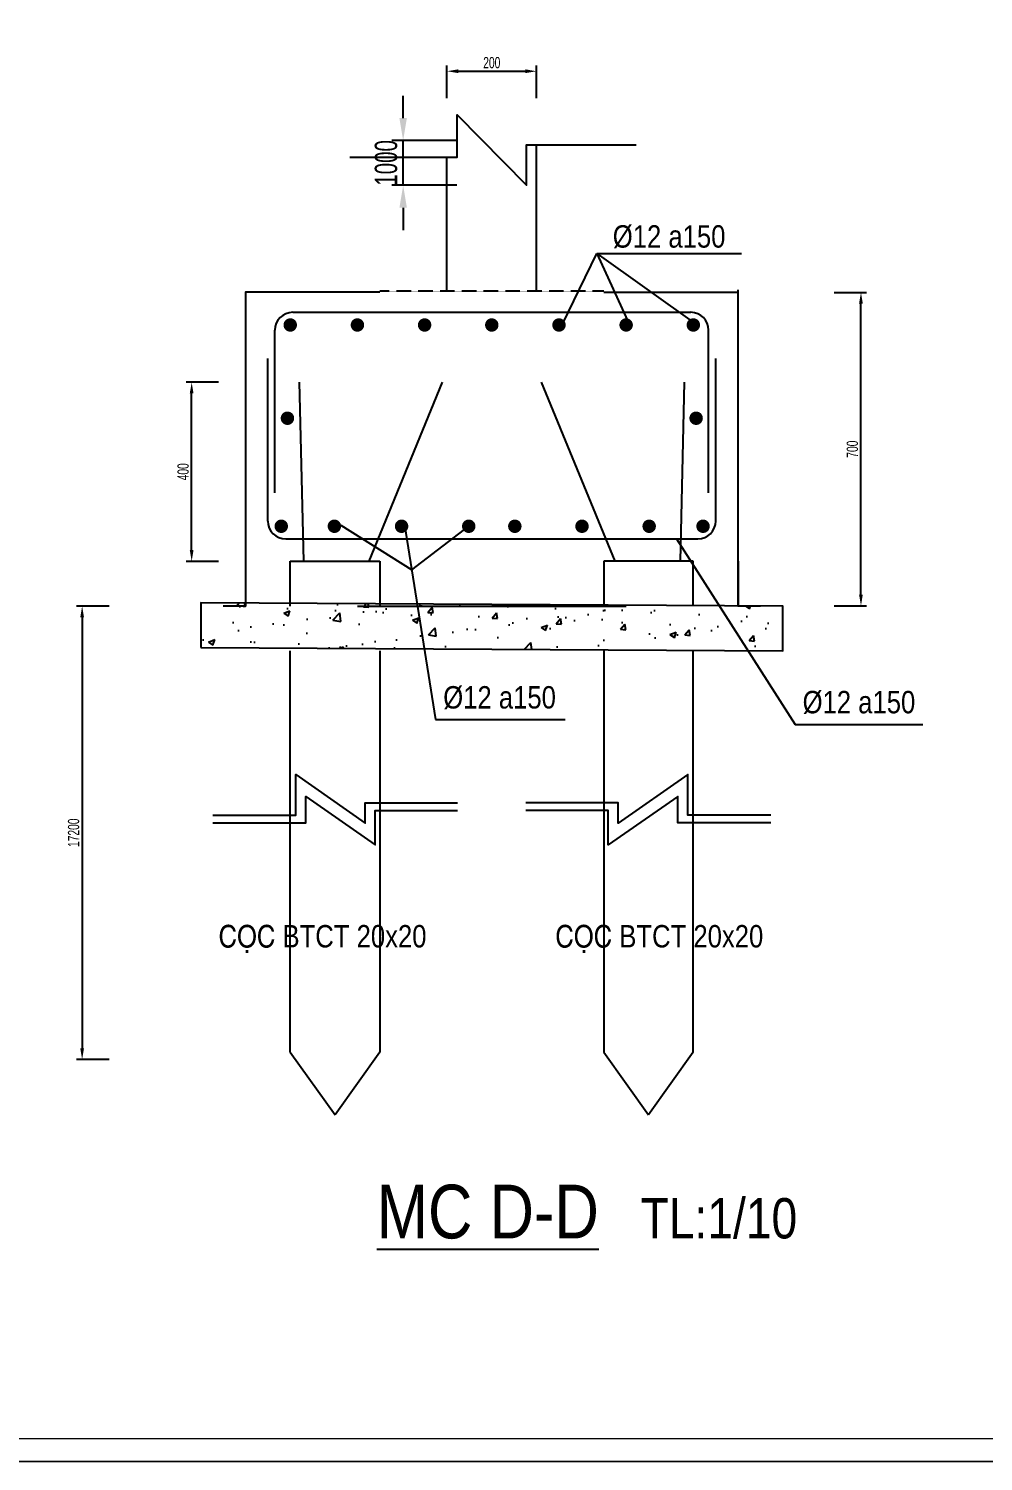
# Model space of a CAD drawing. Extents: x -1107188 to -523840, y 39692 to 514392.
# Drawn here: x -1067517 to -1046201, y 217892 to 249890 of the extents above; entities that cross this region are included whole.
import ezdxf
from ezdxf.enums import TextEntityAlignment as Align

# ---------------------------------------------------------------- set-up
doc = ezdxf.new("R2010")
doc.units = 0
doc.linetypes.add('CENTER2', pattern=[1.125, 0.75, -0.125, 0.125, -0.125])
doc.linetypes.add('HIDDEN', pattern=[0.375, 0.25, -0.125])
doc.layers.get('0').update_dxf_attribs({"color": 255, "linetype": 'CONTINUOUS'})
doc.layers.get('DEFPOINTS').update_dxf_attribs({"linetype": 'CONTINUOUS'})
for name, color, linetype, lineweight in [('00-DAM', 3, 'CONTINUOUS', 9), ('00-KICH THUOC', 6, 'CONTINUOUS', 9), ('cot', 4, 'CONTINUOUS', 0)]:
    doc.layers.add(name, color=color, linetype=linetype, lineweight=lineweight)
for name, color, linetype in [('DIM', 1, 'CONTINUOUS'), ('DUT', 7, 'CENTER2'), ('TEXT', 7, 'CONTINUOUS'), ('THEP', 6, 'CONTINUOUS'), ('TUONG', 131, 'CONTINUOUS')]:
    doc.layers.add(name, color=color, linetype=linetype)
doc.styles.add('DIM-NEW', font='')
doc.styles.add('KICHTHUOC', font='', dxfattribs={"width": 0.8})
doc.styles.add('SO BV', font='', dxfattribs={"height": 200})
doc.styles.add('TEN BV', font='', dxfattribs={"height": 350})
doc.styles.get('DIM-NEW').set_extended_font_data('VNI-Helve-Condense')
doc.styles.get('KICHTHUOC').set_extended_font_data('VNI-Helve-Condense')
doc.styles.get('SO BV').set_extended_font_data('VNI-Helve-Condense')
doc.styles.get('TEN BV').set_extended_font_data('VNI-Helve-Condense', bold=True)
doc.dimstyles.new('DIM 25', dxfattribs={"dimtxt": 2.5, "dimasz": 2.5, "dimexe": 1.25, "dimexo": 0.625, "dimtad": 1, "dimdec": 0, "dimtxsty": 'KICHTHUOC', "dimcen": 2.5, "dimclrd": 1, "dimclre": 1, "dimclrt": 2, "dimadec": 0, "dimazin": 0, "dimtfac": 1, "dimtdec": 0, "dimtix": 1, "dimtmove": 0, "dimatfit": 3, "dimfxl": 6, "dimfxlon": 1, "dimarcsym": 0})

# ---------------------------------------------------------------- blocks, each defined once
blk = doc.blocks.new('*D1449')
at = {"layer": 'DEFPOINTS', "color": 0, "transparency": 16777216}
for p in [(-1064743, 236993), (-1066322, 226868), (-1063176, 226868)]:
    blk.add_point(p, dxfattribs=at)
at = {"layer": 'TUONG', "color": 1, "lineweight": -2, "transparency": 16777216}
for p, q in [((-1065722, 236993), (-1066447, 236993)), ((-1066322, 236743), (-1066322, 227118)), ((-1065722, 226868), (-1066447, 226868))]:
    blk.add_line(p, q, dxfattribs=at)
at = {"layer": 'TUONG', "color": 1, "transparency": 16777216}
for points in [[(-1066364, 236743), (-1066281, 236743), (-1066322, 236993)], [(-1066364, 227118), (-1066281, 227118), (-1066322, 226868)]]:
    blk.add_solid(points, dxfattribs=at)
at = {"layer": 'TUONG', "color": 2, "transparency": 16777216, "insert": (-1066512, 231931), "char_height": 250, "attachment_point": 5, "rotation": 90, "style": 'KICHTHUOC'}
blk.add_mtext('17200', dxfattribs=at)
blk = doc.blocks.new('*D1450')
at = {"layer": 'DEFPOINTS', "color": 0, "transparency": 16777216}
for p in [(-1063877, 241993), (-1061475, 241993), (-1061676, 237993)]:
    blk.add_point(p, dxfattribs=at)
at = {"layer": 'DIM', "color": 1, "lineweight": -2, "transparency": 16777216}
for p, q in [((-1063277, 241993), (-1064002, 241993)), ((-1063877, 238243), (-1063877, 241743)), ((-1063277, 237993), (-1064002, 237993))]:
    blk.add_line(p, q, dxfattribs=at)
at = {"layer": 'DIM', "color": 1, "transparency": 16777216}
for points in [[(-1063919, 241743), (-1063836, 241743), (-1063877, 241993)], [(-1063919, 238243), (-1063836, 238243), (-1063877, 237993)]]:
    blk.add_solid(points, dxfattribs=at)
at = {"layer": 'DIM', "color": 2, "transparency": 16777216, "insert": (-1064067, 239993), "char_height": 250, "attachment_point": 5, "rotation": 90, "style": 'KICHTHUOC'}
blk.add_mtext('400', dxfattribs=at)
blk = doc.blocks.new('*D1451')
at = {"layer": '00-KICH THUOC', "color": 1, "lineweight": -2, "transparency": 16777216}
for p, q in [((-1058176, 248339), (-1058176, 249064)), ((-1056176, 248339), (-1056176, 249064)), ((-1057926, 248939), (-1056426, 248939))]:
    blk.add_line(p, q, dxfattribs=at)
at = {"layer": '00-KICH THUOC', "color": 1, "transparency": 16777216}
for points in [[(-1057926, 248981), (-1057926, 248898), (-1058176, 248939)], [(-1056426, 248981), (-1056426, 248898), (-1056176, 248939)]]:
    blk.add_solid(points, dxfattribs=at)
at = {"layer": 'DEFPOINTS', "color": 0, "transparency": 16777216}
for p in [(-1056176, 248939), (-1058176, 247023), (-1056176, 247023)]:
    blk.add_point(p, dxfattribs=at)
at = {"layer": '00-KICH THUOC', "color": 2, "transparency": 16777216, "insert": (-1057176, 249130), "char_height": 250, "attachment_point": 5, "style": 'KICHTHUOC'}
blk.add_mtext('200', dxfattribs=at)
blk = doc.blocks.new('*D1452')
at = {"layer": '00-KICH THUOC', "color": 1, "lineweight": -2, "transparency": 16777216}
for p, q in [((-1049533, 243999), (-1048808, 243999)), ((-1048933, 237249), (-1048933, 243749)), ((-1049533, 236999), (-1048808, 236999))]:
    blk.add_line(p, q, dxfattribs=at)
at = {"layer": '00-KICH THUOC', "color": 1, "transparency": 16777216}
for points in [[(-1048975, 243749), (-1048892, 243749), (-1048933, 243999)], [(-1048975, 237249), (-1048892, 237249), (-1048933, 236999)]]:
    blk.add_solid(points, dxfattribs=at)
at = {"layer": 'DEFPOINTS', "color": 0, "transparency": 16777216}
for p in [(-1051676, 243999), (-1048933, 243999), (-1051676, 236999)]:
    blk.add_point(p, dxfattribs=at)
at = {"layer": '00-KICH THUOC', "color": 2, "transparency": 16777216, "insert": (-1049124, 240499), "char_height": 250, "attachment_point": 5, "rotation": 90, "style": 'KICHTHUOC'}
blk.add_mtext('700', dxfattribs=at)
blk = doc.blocks.new('KHUNGTEN')
at = {"color": 3, "linetype": 'Continuous'}
for points in [[(-593653, 217892), (-593653, 277292), (-509653, 277292), (-509653, 217892), (-593653, 217892)], [(-593153, 218392), (-593153, 276792), (-510153, 276792), (-510153, 218392)]]:
    blk.add_lwpolyline(points, close=True, dxfattribs=at)
at = {"style": 'TEN BV'}
for tag, p in [('TEB_BV', (-518299, 222628)), ('LOAI_BV', (-511918, 220684)), ('TL', (-512164, 219751))]:
    blk.add_attdef(tag, p, '', height=350, dxfattribs=at)
at = {"style": 'SO BV'}
for tag, p in [('SOBV', (-510673, 221020)), ('TONGSOBV', (-510673, 220591))]:
    blk.add_attdef(tag, text='', height=200, dxfattribs=at).set_placement(p, align=Align.CENTER)
blk = doc.blocks.new('*D1519')
at = {"layer": '00-DAM', "color": 1, "lineweight": -2, "transparency": 16777216}
for p, q in [((-1059155, 247892), (-1059155, 248392)), ((-1057955, 247392), (-1059405, 247392)), ((-1059155, 246392), (-1059155, 247392)), ((-1057955, 246392), (-1059405, 246392)), ((-1059155, 245892), (-1059155, 245392))]:
    blk.add_line(p, q, dxfattribs=at)
at = {"layer": '00-DAM', "color": 1, "transparency": 16777216}
for points in [[(-1059238, 247892), (-1059072, 247892), (-1059155, 247392)], [(-1059238, 245892), (-1059072, 245892), (-1059155, 246392)]]:
    blk.add_solid(points, dxfattribs=at)
at = {"layer": 'DEFPOINTS', "color": 0, "transparency": 16777216}
for p in [(-1059155, 247392), (-1056946, 247392), (-1056946, 246392)]:
    blk.add_point(p, dxfattribs=at)
at = {"layer": '00-DAM', "color": 2, "transparency": 16777216, "insert": (-1059535, 246892), "char_height": 500, "attachment_point": 5, "rotation": 90, "style": 'KICHTHUOC'}
blk.add_mtext('1000', dxfattribs=at)

msp = doc.modelspace()

# ---------------------------------------------------------------- hatches: boundary and pattern name
at = {"layer": 'TUONG'}
h = msp.add_hatch(dxfattribs=at)
h.set_pattern_fill('AR-CONC', color=9, scale=200, style=0)
h.set_pattern_definition([(50, (-2129811.6, 435656.4), (1434.5204, -125.5043), [150, -1650]), (355, (-2129811.6, 435656.4), (-277.5027, 1504.3843), [120, -1320]), (100.4514, (-2129692, 435645.9), (1157.0188, 1378.879), [127.4804, -1402.2842]), (46.1842, (-2129811.6, 436056.4), (2134.482, -331.038), [225, -2475]), (96.6356, (-2129633.7, 436028.8), (1869.3254, 1948.2357), [191.2206, -2103.426]), (351.1842, (-2129811.6, 436056.4), (1869.324, 1948.237), [180, -1980]), (21, (-2129611.6, 435956.4), (1193.8141, -805.2378), [150, -1650]), (326, (-2129611.6, 435956.4), (486.6307, 1450.3), [120, -1320]), (71.4514, (-2129512.1, 435889.2), (1680.4453, 645.061), [127.4804, -1402.2842]), (37.5, (-2129811.6, 435656.35), (24.3197, 665.7877), [0, -1304, 0, -1340, 0, -1325]), (7.5, (-2129811.6, 435656.35), (526.13907, 788.82342), [0, -764, 0, -1274, 0, -505]), (327.5, (-2130257.6, 435656.35), (1067.64487, -45.10974), [0, -500, 0, -1560, 0, -2070]), (317.5, (-2130457.6, 435656.35), (1166.3723, 200.21), [0, -650, 0, -1036, 0, -1470])])
h.paths.add_polyline_path([(-1050675.939, 235993.392), (-1050675.939, 236993.392), (-1063675.939, 237069.313), (-1063675.939, 236069.313)])

# ---------------------------------------------------------------- linework, layer by layer
at = {"layer": 'cot', "lineweight": -2, "ltscale": 10}
for p, q in [((-1055600.939, 243271.773), (-1054830.295, 244867.813)), ((-1054830.295, 244867.813), (-1051600.054, 244867.813)), ((-1054830.295, 244867.813), (-1052600.939, 243271.773)), ((-1054830.295, 244867.813), (-1054100.939, 243271.773)), ((-1060548.015, 238799.238), (-1058962.03, 237801.592)), ((-1059122.445, 238808.469), (-1058429.583, 234459.592)), ((-1058962.03, 237801.592), (-1057690.292, 238776.503)), ((-1053051.918, 238493.392), (-1050405.474, 234352.681)), ((-1058429.583, 234459.592), (-1055536.282, 234459.592)), ((-1050405.474, 234352.681), (-1047552.966, 234352.681))]:
    msp.add_line(p, q, dxfattribs=at)
at = {"layer": 'DIM'}
for p, q in [((-1056175.939, 244025.093), (-1056175.939, 247299.07)), ((-1058175.939, 244025.093), (-1058175.939, 247022.834))]:
    msp.add_line(p, q, dxfattribs=at)
at = {"layer": 'DUT', "linetype": 'HIDDEN', "ltscale": 10}
msp.add_line((-1054675.939, 244025.093), (-1059675.939, 244025.093), dxfattribs=at)
at = {"layer": 'THEP', "ltscale": 10}
for p, q in [((-1061618.267, 243554.885), (-1052733.612, 243554.885)), ((-1062018.267, 239524.138), (-1062018.267, 243154.885)), ((-1052333.612, 239524.138), (-1052333.612, 243154.885)), ((-1062175.939, 238893.392), (-1062175.939, 242524.138)), ((-1052175.939, 238893.392), (-1052175.939, 242524.138)), ((-1061474.801, 241993.392), (-1061378.965, 237993.392)), ((-1058281.976, 241993.392), (-1059921.976, 237993.392)), ((-1056069.902, 241993.392), (-1054429.902, 237993.392)), ((-1052877.078, 241993.392), (-1052972.914, 237993.392)), ((-1061775.94, 238493.392), (-1052575.939, 238493.392))]:
    msp.add_line(p, q, dxfattribs=at)
at = {"layer": 'THEP', "const_width": 150}
for points in [[(-1061675.939, 243346.774, -1), (-1061675.939, 243196.774, -1)], [(-1060175.939, 243346.774, -1), (-1060175.939, 243196.774, -1)], [(-1058675.939, 243346.773, -1), (-1058675.939, 243196.773, -1)], [(-1057175.939, 243346.773, 1), (-1057175.939, 243196.773, 1)], [(-1055675.939, 243346.773, 1), (-1055675.939, 243196.773, 1)], [(-1054175.939, 243346.773, 1), (-1054175.939, 243196.773, 1)], [(-1052675.939, 243346.773, 1), (-1052675.939, 243196.773, 1)], [(-1061738.364, 241114.251, -1), (-1061738.364, 241264.251, -1)], [(-1052613.515, 241114.251, 1), (-1052613.515, 241264.251, 1)], [(-1061876.225, 238701.503, -1), (-1061876.225, 238851.503, -1)], [(-1060690.292, 238701.503, 1), (-1060690.292, 238851.503, 1)], [(-1059190.292, 238701.503, 1), (-1059190.292, 238851.503, 1)], [(-1057690.292, 238701.503, 1), (-1057690.292, 238851.503, 1)], [(-1056661.587, 238701.503, -1), (-1056661.587, 238851.503, -1)], [(-1055161.587, 238701.503, -1), (-1055161.587, 238851.503, -1)], [(-1053661.587, 238701.503, -1), (-1053661.587, 238851.503, -1)], [(-1052458.954, 238701.503, -1), (-1052458.954, 238851.503, -1)]]:
    msp.add_lwpolyline(points, format="xyb", close=True, dxfattribs=at)
at = {"layer": 'THEP', "ltscale": 10}
for centre, start, end in [((-1061618.267, 243154.885), 90, 180), ((-1052733.612, 243154.885), 0, 90), ((-1061775.939, 238893.392), 180, 270), ((-1052575.939, 238893.392), 270, 0)]:
    msp.add_arc(centre, 400, start, end, dxfattribs=at)
at = {"layer": 'TUONG'}
for p, q in [((-1051675.939, 236993.392), (-1051675.939, 244053.964)), ((-1061675.939, 237993.392), (-1059675.939, 237993.392)), ((-1061675.939, 236993.392), (-1061675.939, 237993.392)), ((-1059675.939, 237993.392), (-1059675.939, 236993.392)), ((-1052675.939, 237993.392), (-1054675.939, 237993.392)), ((-1054675.939, 237993.392), (-1054675.939, 236993.392)), ((-1052675.939, 236993.392), (-1052675.939, 237993.392)), ((-1051675.939, 237993.392), (-1051675.939, 236993.392)), ((-1061675.939, 227028.568), (-1060675.939, 225633.076)), ((-1059675.939, 227028.568), (-1060675.939, 225633.076)), ((-1054675.939, 227028.568), (-1053675.939, 225633.076)), ((-1052675.939, 227028.568), (-1053675.939, 225633.076))]:
    msp.add_line(p, q, dxfattribs=at)
for points in [[(-1060342.339, 247022.834), (-1057951.098, 247022.834), (-1057951.098, 247962.666), (-1056400.781, 246394.808), (-1056400.781, 247299.07), (-1053953.063, 247299.07)], [(-1059675.939, 244003.964), (-1062675.939, 244003.964), (-1062675.939, 236993.392), (-1063175.939, 236993.392)], [(-1051175.939, 236993.392), (-1051675.939, 236993.392), (-1051675.939, 243998.964), (-1054675.939, 243998.964)], [(-1060175.939, 236993.392), (-1054175.939, 236993.392)], [(-1061675.939, 227028.568), (-1061675.939, 235993.392)], [(-1059675.939, 235993.392), (-1059675.939, 227028.568)], [(-1054675.939, 235993.392), (-1054675.939, 227028.568)], [(-1052675.939, 227028.568), (-1052675.939, 235993.392)], [(-1063404.637, 232325.315), (-1061551.546, 232325.315), (-1061551.546, 233228.856), (-1060001.23, 232147.771), (-1060001.23, 232601.552), (-1057938.234, 232601.552)], [(-1050947.242, 232325.315), (-1052800.332, 232325.315), (-1052800.332, 233228.856), (-1054350.649, 232147.771), (-1054350.649, 232601.552), (-1056413.645, 232601.552)], [(-1063404.637, 232153.317), (-1061326.546, 232153.317), (-1061326.546, 232740.658), (-1059776.23, 231659.573), (-1059776.23, 232429.554), (-1057938.234, 232429.554)], [(-1050947.242, 232153.317), (-1053025.332, 232153.317), (-1053025.332, 232740.658), (-1054575.649, 231659.573), (-1054575.649, 232429.554), (-1056413.645, 232429.554)]]:
    msp.add_lwpolyline(points, dxfattribs=at)
at = {"layer": 'TUONG', "color": 9}
msp.add_lwpolyline([(-1063675.939, 236069.313), (-1050675.939, 235993.392), (-1050675.939, 236993.392), (-1063675.939, 237069.313)], close=True, dxfattribs=at)

# ---------------------------------------------------------------- block references
at = {"layer": '00-KICH THUOC'}
for p in [(-513535.14, 0), (-513535.14, -59400)]:
    msp.add_blockref('KHUNGTEN', p, dxfattribs=at)

# ---------------------------------------------------------------- texts
at = {"layer": 'TEXT', "style": 'DIM-NEW'}
for s, p in [('þ12 a150', (-1054474.608, 244999.593)), ('þ12 a150', (-1058260.228, 234705.93)), ('þ12 a150', (-1050236.119, 234599.019)), ('COÏC BTCT 20x20', (-1063275.85, 229370.166)), ('COÏC BTCT 20x20', (-1055756.029, 229370.166))]:
    e = msp.add_text(s, height=500, dxfattribs=at)
    e.set_placement(p)
    e.dxf.unprotected_set("ltscale", 0)
for s, height, p in [('%%UMC D-D', 1200, (-1059745.787, 222871.047)), ('TL:1/10', 900, (-1053852.762, 222871.047))]:
    msp.add_text(s, height=height, dxfattribs=at).set_placement(p)

# ---------------------------------------------------------------- dimensions: what is measured, and where the dimension line sits
at = {"layer": '00-DAM'}
dim = msp.add_linear_dim(base=(-1059155.013, 247392.446), p1=(-1056945.548, 246392.446), p2=(-1056945.548, 247392.446), angle=90, dimstyle='DIM 25', override={"dimscale": 200, "dimfrac": 2}, dxfattribs=at)
dim.commit()
dim.dimension.update_dxf_attribs({"geometry": '*D1519', "text_midpoint": (-1059535.347, 246892.446)})
at = {"layer": '00-KICH THUOC'}
dim = msp.add_linear_dim(base=(-1056175.939, 248939.469), p1=(-1058175.939, 247022.834), p2=(-1056175.939, 247022.834), dimstyle='DIM 25', override={"dimscale": 100, "dimlfac": 0.1, "dimfrac": 2}, dxfattribs=at)
dim.commit()
dim.dimension.update_dxf_attribs({"geometry": '*D1451', "text_midpoint": (-1057175.939, 249129.636)})
dim = msp.add_linear_dim(base=(-1048933.491, 243998.964), p1=(-1051675.939, 236999.232), p2=(-1051675.939, 243998.964), angle=90, dimstyle='DIM 25', override={"dimscale": 100, "dimlfac": 0.1, "dimfrac": 2}, dxfattribs=at)
dim.commit()
dim.dimension.update_dxf_attribs({"geometry": '*D1452', "text_midpoint": (-1049123.658, 240499.098)})
at = {"layer": 'DIM'}
dim = msp.add_linear_dim(base=(-1063877.292, 241993.392), p1=(-1061675.939, 237993.392), p2=(-1061474.801, 241993.392), angle=90, dimstyle='DIM 25', override={"dimscale": 100, "dimlfac": 0.1, "dimfrac": 2}, dxfattribs=at)
dim.commit()
dim.dimension.update_dxf_attribs({"geometry": '*D1450', "text_midpoint": (-1064067.458, 239993.392)})
at = {"layer": 'TUONG'}
dim = msp.add_linear_dim(base=(-1066322.287, 226867.914), p1=(-1064743.199, 236993.392), p2=(-1063175.939, 226867.914), angle=90, text='17200', dimstyle='DIM 25', override={"dimscale": 100, "dimlfac": 0.1, "dimfrac": 2}, dxfattribs=at)
dim.commit()
dim.dimension.update_dxf_attribs({"geometry": '*D1449', "text_midpoint": (-1066512.453, 231930.653)})

doc.saveas('drawing.dxf')
